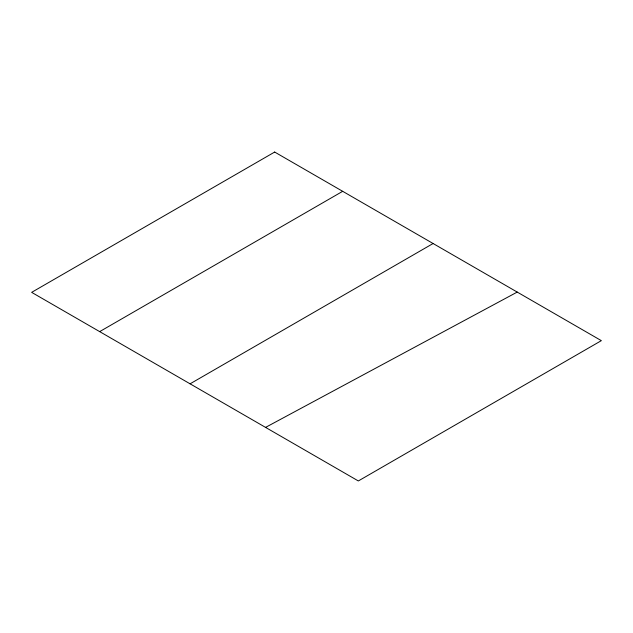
<?xml version="1.0" encoding="UTF-8"?>
<svg xmlns="http://www.w3.org/2000/svg" width="633" height="633" viewBox="0 0 633 633"><rect width="100%" height="100%" fill="white"/><g stroke="black" fill="none" stroke-linecap="round" stroke-linejoin="round"><path stroke-width="0.95" d="M99.674 331.621L342.69 191.316M190.082 383.82L433.099 243.515M265.559 427.394L517.224 292.082M274.667 152.047L31.65 292.351L358.333 480.953L601.35 340.649L274.667 152.047"/></g></svg>
